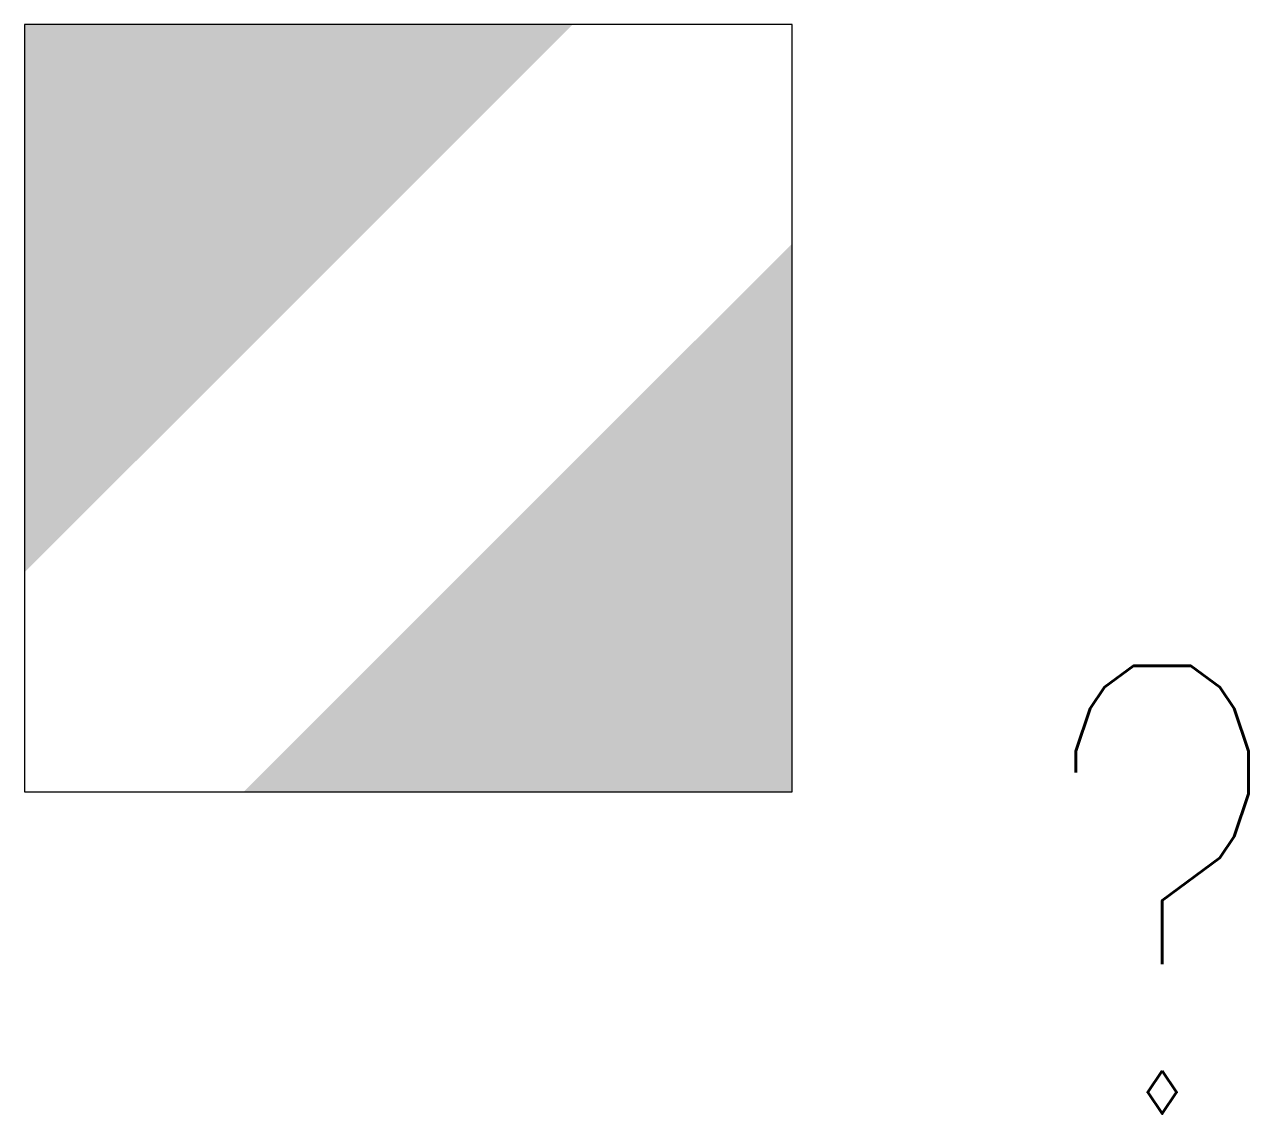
# Model space of a CAD drawing. Extents: x -0.08 to 0.176, y -0.067 to 0.161.
import ezdxf
from ezdxf.enums import TextEntityAlignment as Align

# ---------------------------------------------------------------- set-up
doc = ezdxf.new("R2010")
doc.units = 0
doc.header["$LTSCALE"] = 48
doc.header["$MEASUREMENT"] = 0
doc.layers.get('0').update_dxf_attribs({"linetype": 'CONTINUOUS'})
doc.layers.add('E-BLKA', color=4, linetype='CONTINUOUS')
doc.styles.add('BRA-ATT', font='romans.shx', dxfattribs={"width": 0.75})

msp = doc.modelspace()

# ---------------------------------------------------------------- linework, layer by layer
for p, q in [((0.08036, 0.16071), (-0.08036, 0.16071)), ((-0.08036, 0.16071), (-0.08036, 0)), ((0.08036, 0), (0.08036, 0.16071)), ((-0.08036, 0), (0.08036, 0))]:
    msp.add_line(p, q)
for points in [[(0.03444, 0.16071), (-0.08036, 0.16071), (-0.08036, 0.04592)], [(0.08036, 0.1148), (-0.03444, 0), (0.08036, 0)]]:
    msp.add_solid(points)

# ---------------------------------------------------------------- texts
at = {"layer": 'E-BLKA', "style": 'BRA-ATT', "width": 0.75}
msp.add_attdef('?', text='', height=0.09375, dxfattribs=at).set_placement((0.15786, -0.02054), align=Align.MIDDLE)

doc.saveas('drawing.dxf')
